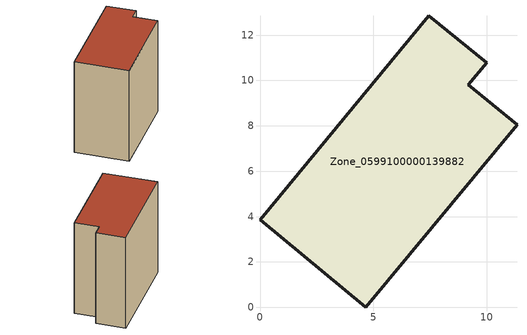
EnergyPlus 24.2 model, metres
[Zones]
Zone_0599100000139882
 floor ground (C_G): 0,3.85 7.45,12.85 9.99,10.77 9.19,9.8 11.33,8.04 4.66,0 z0
 wall outside (C_F): 4.66,0 11.33,8.04 9.19,9.8 9.99,10.77 7.45,12.85 0,3.85 4.66,0 z0:11.22
 roof outside (C_R): 7.45,12.85 0,3.85 4.66,0 11.33,8.04 9.19,9.8 9.99,10.77 z11.22
[BUILDING]
Pand.0599100000139882: North Axis=0; Terrain=City; Loads Convergence Tolerance Value=0.04; Temperature Convergence Tolerance Value=0.4; Solar Distribution=FullExterior; Maximum Number of Warmup Days=25; Minimum Number of Warmup Days=1
[Site:Location]
Rotterdam.The.Hague.AP_ZH_NLD Design_Conditions: Latitude=51.96; Longitude=4.45; Time Zone=1; Elevation=-4.5
[SITE:GROUNDTEMPERATURE:BUILDINGSURFACE]
18, 18, 18, 18, 18, 18, 18, 18, 18, 18, 18, 18
[MATERIAL] Thermal Absorptance=0.9; Solar Absorptance=0.7; Visible Absorptance=0.7
Name | Roughness | Thickness | Conductivity | Density | Specific Heat
G.TI.1946 | MediumSmooth | 0.15 | 1 | 540 | 1210
F.TI.1946 | Rough | 0.3 | 0.857143 | 1920 | 840
R.TI.1946 | MediumRough | 0.2 | 0.1 | 1500 | 1000
[CONSTRUCTION]
C_G: G.TI.1946
C_F: F.TI.1946
C_R: R.TI.1946
[ZONE]
Zone_0599100000139882: Type=1; Multiplier=1; Ceiling Height=Autocalculate; Volume=Autocalculate; Floor Area=autocalculate; Part of Total Floor Area=Yes
[ZONEINFILTRATION:DESIGNFLOWRATE]
Infil_Zone_0599100000139882: Zone or ZoneList or Space or SpaceList=Zone_0599100000139882; Schedule=AlwaysOn; Design Flow Rate Calculation Method=Flow/Area; Flow Rate per Floor Area=0.003; Constant Term Coefficient=1; Temperature Term Coefficient=0; Velocity Term Coefficient=0; Velocity Squared Term Coefficient=0
[HVACTEMPLATE:ZONE:IDEALLOADSAIRSYSTEM]
Zone_0599100000139882: Maximum Heating Supply Air Temperature=50; Minimum Cooling Supply Air Temperature=13; Maximum Heating Supply Air Humidity Ratio=0.0156; Minimum Cooling Supply Air Humidity Ratio=0.0077; Heating Limit=NoLimit; Cooling Limit=NoLimit; Dehumidification Control Type=ConstantSensibleHeatRatio; Cooling Sensible Heat Ratio=0.7; Dehumidification Setpoint=60; Humidification Control Type=None; Humidification Setpoint=30; Outdoor Air Method=None; Outdoor Air Flow Rate per Person=0.00944; Outdoor Air Flow Rate per Zone Floor Area=0; Outdoor Air Flow Rate per Zone=0; Demand Controlled Ventilation Type=None; Outdoor Air Economizer Type=NoEconomizer; Heat Recovery Type=None; Sensible Heat Recovery Effectiveness=0.7; Latent Heat Recovery Effectiveness=0.65
[ZONECONTROL:THERMOSTAT]
ThermostatControl_Zone_0599100000139882: Zone or ZoneList=Zone_0599100000139882; Control Type Schedule=DualSetpointControlType; Control 1=Thermostat_Zone_0599100000139882; Temperature Difference Between Cutout And Setpoint=0
[THERMOSTATSETPOINT:DUALSETPOINT]
Thermostat_Zone_0599100000139882: Heating Setpoint Temperature Schedule=HeatingSetpoint_Zone_0599100000139882; Cooling Setpoint Temperature Schedule=CoolingSetpoint_Zone_0599100000139882
[SCHEDULE:COMPACT]
HeatingSetpoint_Zone_0599100000139882: Through: 12/31, For: AllDays, Until: 24:00, 21
CoolingSetpoint_Zone_0599100000139882: Through: 12/31, For: AllDays, Until: 24:00, 24
DualSetpointControlType: Through: 12/31, For: AllDays, Until: 24:00, 4
AlwaysOn: Through: 12/31, For: AllDays, Until: 24:00, 1
